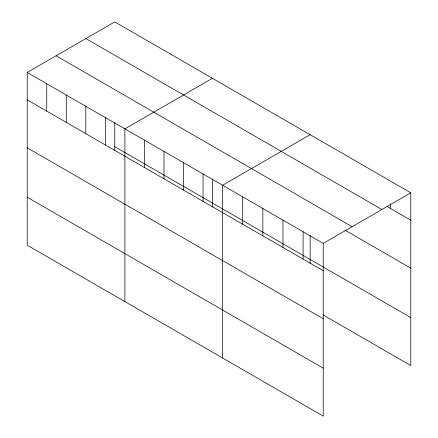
<?xml version="1.0" encoding="UTF-8"?>
<svg xmlns="http://www.w3.org/2000/svg" width="438" height="438" viewBox="0 0 438 438"><rect width="100%" height="100%" fill="white"/><g stroke="black" fill="none" stroke-linecap="round" stroke-linejoin="round"><path stroke-width="0.66" d="M27.2 72.456L323.233 243.369L323.233 416.1L27.2 245.187L27.2 72.456L114.767 21.9L410.8 192.813L410.8 365.544L323.173 314.955M212.457 78.303L124.89 128.854L124.89 301.59M310.148 134.701L222.581 185.258L222.581 357.988M323.233 243.369L410.8 192.813M387.115 206.512L410.8 220.183M85.87 38.582L381.903 209.495M56.097 55.774L352.13 226.681M345.078 230.213L410.8 268.155M114.767 146.664L410.8 317.577M27.2 99.826L323.233 270.739M27.2 147.798L323.233 318.711M27.2 197.22L323.233 368.134M390.669 203.774L390.669 208.565M310.148 235.425L310.148 263.462M303.101 231.746L303.101 259.115M282.975 220.122L282.975 247.497M262.844 208.499L262.844 235.874M242.712 196.881L242.712 224.251M212.457 179.022L212.457 207.064M203.046 173.979L203.046 201.349M183.506 162.695L183.506 190.07M163.971 151.417L163.971 178.792M144.43 140.138L144.43 167.508M114.767 122.618L114.767 150.661M105.355 117.576L105.355 144.951M85.815 106.297L85.815 133.667M66.28 95.013L66.28 122.388M46.74 83.735L46.74 111.11"/></g></svg>
